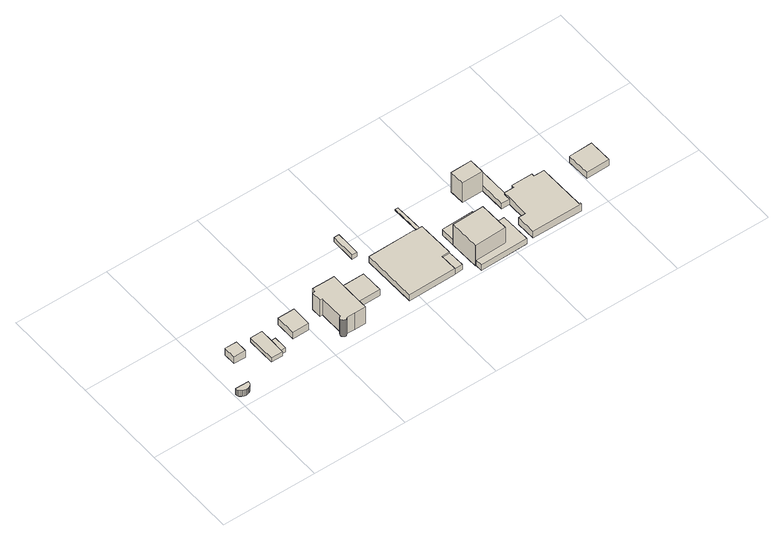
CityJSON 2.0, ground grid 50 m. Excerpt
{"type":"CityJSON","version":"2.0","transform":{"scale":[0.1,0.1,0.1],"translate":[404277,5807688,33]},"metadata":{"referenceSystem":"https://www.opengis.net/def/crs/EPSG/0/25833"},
"CityObjects":{
"building1":{"type":"Building","attributes":{"Gemeindeschluessel":"11000009","BezugspunktDach":"2200","function":"51009_1610","measuredHeight":3.68,"storeysAboveGround":0},"address":[{"country":"Germany","locality":"Berlin"}],"geometry":[{"type":"Solid","lod":"1","boundaries":[[[[0,1,2,3,4,5,6,7,8,9,10,11,12,13,14,15,16,17,18,19]],[[20,21,22,23,24,25,26,27,28,29,30,31,32,33,34,35,36,37,38,39]],[[20,39,19,18]],[[21,20,18,17]],[[22,21,17,16]],[[23,22,16,15]],[[24,23,15,14]],[[25,24,14,13]],[[26,25,13,12]],[[27,26,12,11]],[[28,27,11,10]],[[29,28,10,9]],[[30,29,9,8]],[[31,30,8,7]],[[32,31,7,6]],[[33,32,6,5]],[[34,33,5,4]],[[35,34,4,3]],[[36,35,3,2]],[[37,36,2,1]],[[38,37,1,0]],[[39,38,0,19]]]]}]},
"building2":{"type":"Building","attributes":{"Gemeindeschluessel":"11000009","BezugspunktDach":"2200","function":"31001_2000","measuredHeight":4.41,"storeysAboveGround":1},"address":[{"country":"Germany","locality":"Berlin","thoroughfareNumber":"239 (2)","thoroughfareName":"Regattastraße"}],"geometry":[{"type":"Solid","lod":"1","boundaries":[[[[40,41,42,43]],[[44,45,46,47]],[[44,47,43,42]],[[45,44,42,41]],[[46,45,41,40]],[[47,46,40,43]]]]}]},
"building3":{"type":"Building","attributes":{"Gemeindeschluessel":"11000009","BezugspunktDach":"2200","function":"31001_2000","measuredHeight":2.67,"storeysAboveGround":1},"address":[{"country":"Germany","locality":"Berlin","thoroughfareNumber":"239 (5)","thoroughfareName":"Regattastraße"}],"geometry":[{"type":"Solid","lod":"1","boundaries":[[[[48,49,50,51,52,53]],[[54,55,56,57,58,59]],[[54,59,53,52]],[[55,54,52,51]],[[56,55,51,50]],[[57,56,50,49]],[[58,57,49,48]],[[59,58,48,53]]]]}]},
"building4":{"type":"Building","attributes":{"Gemeindeschluessel":"11000009","BezugspunktDach":"2200","function":"51009_1610","measuredHeight":2.71,"storeysAboveGround":0},"address":[{"country":"Germany","locality":"Berlin"}],"geometry":[{"type":"Solid","lod":"1","boundaries":[[[[60,61,50,49]],[[56,62,63,57]],[[56,57,49,50]],[[62,56,50,61]],[[63,62,61,60]],[[57,63,60,49]]]]}]},
"building5":{"type":"Building","attributes":{"Gemeindeschluessel":"11000009","BezugspunktDach":"2200","function":"31001_1010","measuredHeight":4.34,"storeysAboveGround":1},"address":[{"country":"Germany","locality":"Berlin","thoroughfareNumber":"239 (3)","thoroughfareName":"Regattastraße"}],"geometry":[{"type":"Solid","lod":"1","boundaries":[[[[64,65,66,67]],[[68,69,70,71]],[[68,71,67,66]],[[69,68,66,65]],[[70,69,65,64]],[[71,70,64,67]]]]}]},
"building6":{"type":"Building","attributes":{"Gemeindeschluessel":"11000009","BezugspunktDach":"2200","function":"31001_1010","measuredHeight":12.96,"storeysAboveGround":3},"address":[{"country":"Germany","locality":"Berlin","thoroughfareNumber":"245","thoroughfareName":"Regattastraße"}],"geometry":[{"type":"Solid","lod":"1","boundaries":[[[[72,73,74,75,76,77,78,79,80,81,82,83,84,85,86,87,88,89,90,91,92,93,94,95,96,97]],[[98,99,100,101,102,103,104,105,106,107,108,109,110,111,112,113,114,115,116,117,118,119,120,121,122,123]],[[98,123,97,96]],[[99,98,96,95]],[[100,99,95,94]],[[101,100,94,93]],[[102,101,93,92]],[[103,102,92,91]],[[104,103,91,90]],[[105,104,90,89]],[[106,105,89,88]],[[107,106,88,87]],[[108,107,87,86]],[[109,108,86,85]],[[110,109,85,84]],[[111,110,84,83]],[[112,111,83,82]],[[113,112,82,81]],[[114,113,81,80]],[[115,114,80,79]],[[116,115,79,78]],[[117,116,78,77]],[[118,117,77,76]],[[119,118,76,75]],[[120,119,75,74]],[[121,120,74,73]],[[122,121,73,72]],[[123,122,72,97]]]]}]},
"building7":{"type":"Building","attributes":{"Gemeindeschluessel":"11000009","BezugspunktDach":"2200","function":"31001_2000","measuredHeight":4.53,"storeysAboveGround":1},"address":[{"country":"Germany","locality":"Berlin","thoroughfareNumber":"245 (1)","thoroughfareName":"Regattastraße"}],"geometry":[{"type":"Solid","lod":"1","boundaries":[[[[124,125,126,127,128]],[[129,130,131,132,133]],[[129,133,128,127]],[[130,129,127,126]],[[131,130,126,125]],[[132,131,125,124]],[[133,132,124,128]]]]}]},
"building8":{"type":"Building","attributes":{"Gemeindeschluessel":"11000009","BezugspunktDach":"2200","function":"31001_2000","measuredHeight":2.74,"storeysAboveGround":1},"address":[{"country":"Germany","locality":"Berlin","thoroughfareNumber":"247 (2)","thoroughfareName":"Regattastraße"}],"geometry":[{"type":"Solid","lod":"1","boundaries":[[[[134,135,136,137]],[[138,139,140,141]],[[138,141,137,136]],[[139,138,136,135]],[[140,139,135,134]],[[141,140,134,137]]]]}]},
"building9":{"type":"Building","attributes":{"Gemeindeschluessel":"11000009","BezugspunktDach":"2200","function":"31001_2000","measuredHeight":3.8,"storeysAboveGround":1},"address":[{"country":"Germany","locality":"Berlin","thoroughfareNumber":"247 (1)","thoroughfareName":"Regattastraße"}],"geometry":[{"type":"Solid","lod":"1","boundaries":[[[[142,143,144,145,146,147,148,149]],[[150,151,152,153,154,155,156,157]],[[150,157,149,148]],[[151,150,148,147]],[[152,151,147,146]],[[153,152,146,145]],[[154,153,145,144]],[[155,154,144,143]],[[156,155,143,142]],[[157,156,142,149]]]]}]},
"building10":{"type":"Building","attributes":{"Gemeindeschluessel":"11000009","BezugspunktDach":"2200","function":"31001_1010","measuredHeight":3.29,"storeysAboveGround":1},"address":[{"country":"Germany","locality":"Berlin","thoroughfareNumber":"247","thoroughfareName":"Regattastraße"}],"geometry":[{"type":"Solid","lod":"1","boundaries":[[[[158,159,160,161]],[[162,163,164,165]],[[162,165,161,160]],[[163,162,160,159]],[[164,163,159,158]],[[165,164,158,161]]]]}]},
"building11":{"type":"Building","attributes":{"Gemeindeschluessel":"11000009","BezugspunktDach":"2200","function":"31001_2000","measuredHeight":0.449,"storeysAboveGround":1},"address":[{"country":"Germany","locality":"Berlin","thoroughfareNumber":"247 (3)","thoroughfareName":"Regattastraße"}],"geometry":[{"type":"Solid","lod":"1","boundaries":[[[[166,167,168,169]],[[170,171,172,173]],[[170,173,169,168]],[[171,170,168,167]],[[172,171,167,166]],[[173,172,166,169]]]]}]},
"building12":{"type":"Building","attributes":{"Gemeindeschluessel":"11000009","BezugspunktDach":"2200","function":"31001_1010","measuredHeight":16.25,"storeysAboveGround":3},"address":[{"country":"Germany","locality":"Berlin","thoroughfareNumber":"249","thoroughfareName":"Regattastraße"}],"geometry":[{"type":"Solid","lod":"1","boundaries":[[[[174,175,176,177,178,179]],[[180,181,182,183,184,185]],[[180,185,179,178]],[[181,180,178,177]],[[182,181,177,176]],[[183,182,176,175]],[[184,183,175,174]],[[185,184,174,179]]]]}]},
"building13":{"type":"Building","attributes":{"Gemeindeschluessel":"11000009","BezugspunktDach":"2200","function":"31001_2000","measuredHeight":3.83,"storeysAboveGround":2},"address":[{"country":"Germany","locality":"Berlin","thoroughfareNumber":"249 (2)","thoroughfareName":"Regattastraße"}],"geometry":[{"type":"Solid","lod":"1","boundaries":[[[[186,187,188,189]],[[190,180,185,191]],[[190,191,189,188]],[[180,190,188,187]],[[185,180,187,186]],[[191,185,186,189]]]]}]},
"building14":{"type":"Building","attributes":{"Gemeindeschluessel":"11000009","BezugspunktDach":"2200","function":"31001_2000","measuredHeight":3.32,"storeysAboveGround":1},"address":[{"country":"Germany","locality":"Berlin","thoroughfareNumber":"249 (1)","thoroughfareName":"Regattastraße"}],"geometry":[{"type":"Solid","lod":"1","boundaries":[[[[192,193,194,195,196,197,198,199]],[[200,201,202,203,204,205,206,207]],[[200,207,199,198]],[[201,200,198,197]],[[202,201,197,196]],[[203,202,196,195]],[[204,203,195,194]],[[205,204,194,193]],[[206,205,193,192]],[[207,206,192,199]]]]}]},
"building15":{"type":"Building","attributes":{"Gemeindeschluessel":"11000009","BezugspunktDach":"2200","function":"31001_2000","measuredHeight":12.62,"storeysAboveGround":1},"address":[{"country":"Germany","locality":"Berlin","thoroughfareNumber":"249 (3)","thoroughfareName":"Regattastraße"}],"geometry":[{"type":"Solid","lod":"1","boundaries":[[[[208,209,210,211]],[[212,213,214,215]],[[212,215,211,210]],[[213,212,210,209]],[[214,213,209,208]],[[215,214,208,211]]]]}]},
"building16":{"type":"Building","attributes":{"Gemeindeschluessel":"11000009","BezugspunktDach":"2200","function":"31001_2000","measuredHeight":3.29,"storeysAboveGround":1},"address":[{"country":"Germany","locality":"Berlin","thoroughfareNumber":"251 (1)","thoroughfareName":"Regattastraße"}],"geometry":[{"type":"Solid","lod":"1","boundaries":[[[[216,217,218,219,220,221,222]],[[223,224,225,226,227,228,229]],[[223,229,222,221]],[[224,223,221,220]],[[225,224,220,219]],[[226,225,219,218]],[[227,226,218,217]],[[228,227,217,216]],[[229,228,216,222]]]]}]},
"building17":{"type":"Building","attributes":{"Gemeindeschluessel":"11000009","BezugspunktDach":"2200","function":"31001_2000","measuredHeight":4.31,"storeysAboveGround":1},"address":[{"country":"Germany","locality":"Berlin","thoroughfareNumber":"251","thoroughfareName":"Regattastraße"}],"geometry":[{"type":"Solid","lod":"1","boundaries":[[[[230,231,232,233,234,235,236,237,238,239,240,241,242,243]],[[244,245,246,247,248,249,250,251,252,253,254,255,256,257]],[[244,257,243,242]],[[245,244,242,241]],[[246,245,241,240]],[[247,246,240,239]],[[248,247,239,238]],[[249,248,238,237]],[[250,249,237,236]],[[251,250,236,235]],[[252,251,235,234]],[[253,252,234,233]],[[254,253,233,232]],[[255,254,232,231]],[[256,255,231,230]],[[257,256,230,243]]]]}]},
"building18":{"type":"Building","attributes":{"Gemeindeschluessel":"11000009","BezugspunktDach":"2200","function":"31001_2000","measuredHeight":4.6,"storeysAboveGround":1},"address":[{"country":"Germany","locality":"Berlin","thoroughfareNumber":"255","thoroughfareName":"Regattastraße"}],"geometry":[{"type":"Solid","lod":"1","boundaries":[[[[258,259,260,261,262]],[[263,264,265,266,267]],[[263,267,262,261]],[[264,263,261,260]],[[265,264,260,259]],[[266,265,259,258]],[[267,266,258,262]]]]}]}
},
"vertices":[
[8,68,51],[9,64,51],[12,59,51],[16,56,51],[21,52,51],[26,49,51],[32,47,51],[38,45,51],[45,45,51],[51,46,51],[57,48,51],[62,51,51],[67,54,51],[70,58,51],[73,62,51],[75,67,51],[76,72,51],[76,77,51],[7,78,51],[7,73,51],[7,78,14],[76,77,14],[76,72,14],[75,67,14],[73,62,14],[70,58,14],[67,54,14],[62,51,14],[57,48,14],[51,46,14],[45,45,14],[38,45,14],[32,47,14],[26,49,14],[21,52,14],[16,56,14],[12,59,14],[9,64,14],[8,68,14],[7,73,14],
[111,227,58],[173,226,58],[174,290,58],[110,291,58],[174,290,14],[173,226,14],[111,227,14],[110,291,14],
[308,133,41],[308,145,41],[309,217,41],[309,285,41],[247,284,41],[246,134,41],[247,284,14],[309,285,14],[309,217,14],[308,145,14],[308,133,14],[246,134,14],
[332,143,41],[332,217,41],[332,217,14],[332,143,14],
[406,186,55],[492,187,55],[493,294,55],[405,294,55],[493,294,12],[492,187,12],[406,186,12],[405,294,12],
[581,221,118],[595,221,118],[596,93,118],[592,92,118],[588,89,118],[586,85,118],[584,81,118],[584,76,118],[585,72,118],[587,68,118],[590,65,118],[594,63,118],[598,61,118],[603,61,118],[607,63,118],[611,65,118],[614,69,118],[656,68,118],[715,68,118],[714,159,118],[714,276,118],[714,295,118],[655,295,118],[595,296,118],[594,276,118],[580,276,118],[594,276,11],[595,296,11],[655,295,11],[714,295,11],[714,276,11],[714,159,11],[715,68,11],[656,68,11],[614,69,11],[611,65,11],[607,63,11],[603,61,11],[598,61,11],[594,63,11],[590,65,11],[587,68,11],[585,72,11],[584,76,11],[584,81,11],[586,85,11],[588,89,11],[592,92,11],[596,93,11],[595,221,11],[581,221,11],[580,276,11],
[714,159,51],[865,161,51],[864,219,51],[864,278,51],[714,276,51],[864,278,12],[864,219,12],[865,161,12],[714,159,12],[714,276,12],
[927,408,35],[927,539,35],[899,539,35],[899,408,35],[899,539,8],[927,539,8],[927,408,8],[899,408,8],
[950,59,48],[1202,63,48],[1200,153,48],[1242,154,48],[1238,348,48],[1196,348,48],[1196,352,48],[946,347,48],[1196,352,10],[1196,348,10],[1238,348,10],[1242,154,10],[1200,153,10],[1202,63,10],[950,59,10],[946,347,10],
[1202,63,44],[1245,64,44],[1242,154,44],[1200,153,44],[1242,154,11],[1245,64,11],[1202,63,11],[1200,153,11],
[1228,354,12],[1245,354,12],[1241,526,12],[1224,525,12],[1241,526,8],[1245,354,8],[1228,354,8],[1224,525,8],
[1304,47,144],[1307,47,144],[1472,52,144],[1470,144,144],[1469,211,144],[1300,205,144],[1469,211,11],[1470,144,11],[1472,52,11],[1307,47,11],[1304,47,11],[1300,205,11],
[1300,205,49],[1469,211,49],[1468,284,49],[1299,280,49],[1468,284,11],[1299,280,11],
[1307,9,47],[1561,14,47],[1558,174,47],[1497,172,47],[1498,144,47],[1470,144,47],[1472,52,47],[1307,47,47],[1472,52,13],[1470,144,13],[1498,144,13],[1497,172,13],[1558,174,13],[1561,14,13],[1307,9,13],[1307,47,13],
[1488,382,134],[1598,384,134],[1596,465,134],[1486,462,134],[1596,465,8],[1598,384,8],[1488,382,8],[1486,462,8],
[1598,384,42],[1601,248,42],[1643,248,42],[1643,284,42],[1650,284,42],[1647,467,42],[1596,465,42],[1647,467,9],[1650,284,9],[1643,284,9],[1643,248,9],[1601,248,9],[1598,384,9],[1596,465,9],
[1605,26,53],[1871,26,53],[1872,35,53],[1864,35,53],[1861,285,53],[1806,285,53],[1806,300,53],[1696,300,53],[1696,285,53],[1650,284,53],[1643,284,53],[1643,248,53],[1644,131,53],[1603,130,53],[1644,131,10],[1643,248,10],[1643,284,10],[1650,284,10],[1696,285,10],[1696,300,10],[1806,300,10],[1806,285,10],[1861,285,10],[1864,35,10],[1872,35,10],[1871,26,10],[1605,26,10],[1603,130,10],
[2003,161,53],[2127,164,53],[2126,226,53],[2125,287,53],[2000,284,53],[2125,287,13],[2126,226,13],[2127,164,13],[2003,161,13],[2000,284,13]
]}
